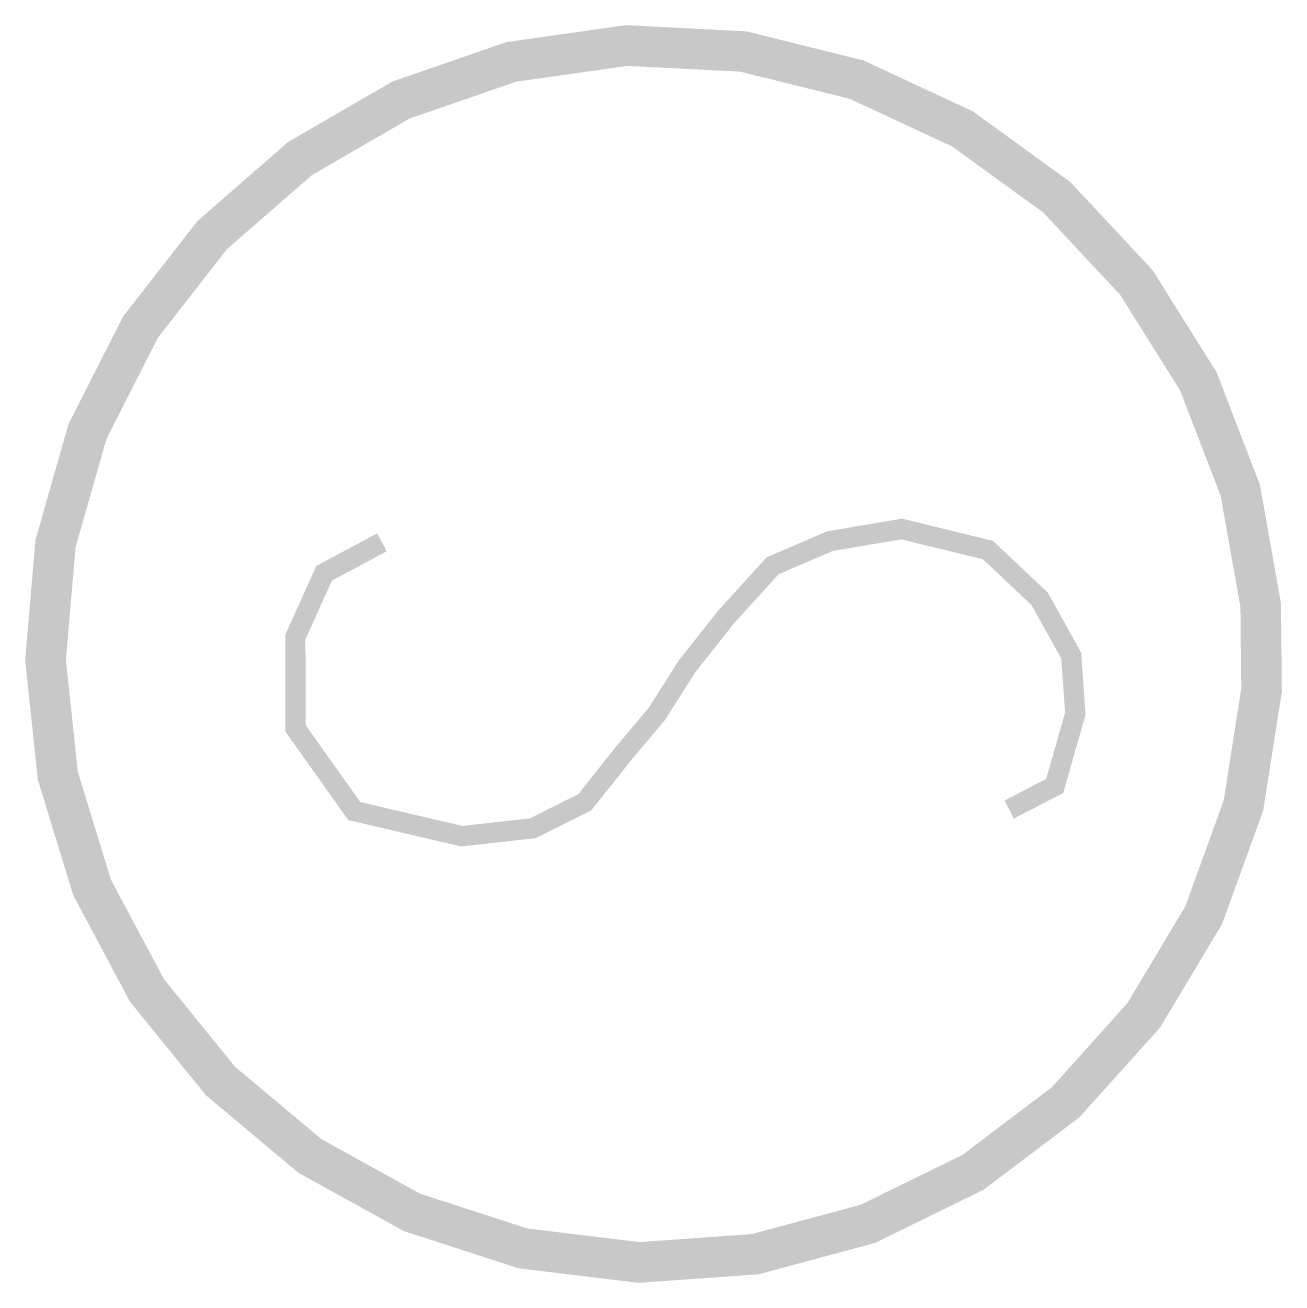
# Model space of a CAD drawing. Extents: x -8.968 to -8.142, y 86.275 to 87.102.
import ezdxf

# ---------------------------------------------------------------- set-up
doc = ezdxf.new("R2010")
doc.units = 0
doc.header["$MEASUREMENT"] = 0

msp = doc.modelspace()

# ---------------------------------------------------------------- linework, layer by layer
at = {"color": 0}
msp.add_lwpolyline([(-8.15597, 86.72063, 0.02668, 0.02668, 0), (-8.16938, 86.79615, 0.02668, 0.02668, 0), (-8.19695, 86.86773, 0.02668, 0.02668, 0), (-8.23768, 86.93272, 0.02668, 0.02668, 0), (-8.29006, 86.98876, 0.02668, 0.02668, 0), (-8.35216, 87.03376, 0.02668, 0.02668, 0), (-8.42172, 87.06609, 0.02668, 0.02668, 0), (-8.49616, 87.08456, 0.02668, 0.02668, 0), (-8.57277, 87.08848, 0.02668, 0.02668, 0), (-8.64871, 87.07771, 0.02668, 0.02668, 0), (-8.7212, 87.05265, 0.02668, 0.02668, 0), (-8.78758, 87.01422, 0.02668, 0.02668, 0), (-8.8454, 86.96383, 0.02668, 0.02668, 0), (-8.89255, 86.90333, 0.02668, 0.02668, 0), (-8.92729, 86.83494, 0.02668, 0.02668, 0), (-8.94834, 86.76119, 0.02668, 0.02668, 0), (-8.95493, 86.68477, 0.02668, 0.02668, 0), (-8.94682, 86.6085, 0.02668, 0.02668, 0), (-8.92431, 86.53518, 0.02668, 0.02668, 0), (-8.88821, 86.4675, 0.02668, 0.02668, 0), (-8.83987, 86.40795, 0.02668, 0.02668, 0), (-8.78105, 86.35872, 0.02668, 0.02668, 0), (-8.71392, 86.32162, 0.02668, 0.02668, 0), (-8.64095, 86.298, 0.02668, 0.02668, 0), (-8.56481, 86.28875, 0.02668, 0.02668, 0), (-8.4883, 86.29419, 0.02668, 0.02668, 0), (-8.41424, 86.31413, 0.02668, 0.02668, 0), (-8.34534, 86.34784, 0.02668, 0.02668, 0), (-8.28414, 86.39408, 0.02668, 0.02668, 0), (-8.23288, 86.45114, 0.02668, 0.02668, 0), (-8.19346, 86.51693, 0.02668, 0.02668, 0), (-8.16732, 86.58904, 0.02668, 0.02668, 0), (-8.15541, 86.66481, 0.02668, 0.02668, 0)], format="xyseb", close=True, dxfattribs=at)
at = {"color": 0, "const_width": 0.01333}
msp.add_lwpolyline([(-8.73374, 86.76199), (-8.77171, 86.7417), (-8.77171, 86.7417), (-8.79068, 86.69975), (-8.7906, 86.63984), (-8.75196, 86.58542), (-8.68122, 86.56886), (-8.63466, 86.57403), (-8.60036, 86.59121), (-8.57418, 86.62412), (-8.553, 86.64924), (-8.53325, 86.68035), (-8.50751, 86.71289), (-8.47687, 86.74659), (-8.43921, 86.76277), (-8.39201, 86.77075), (-8.33533, 86.75692), (-8.30131, 86.72485), (-8.28057, 86.68764), (-8.27786, 86.64937), (-8.29143, 86.60186), (-8.32134, 86.58639)], dxfattribs=at)

doc.saveas('drawing.dxf')
